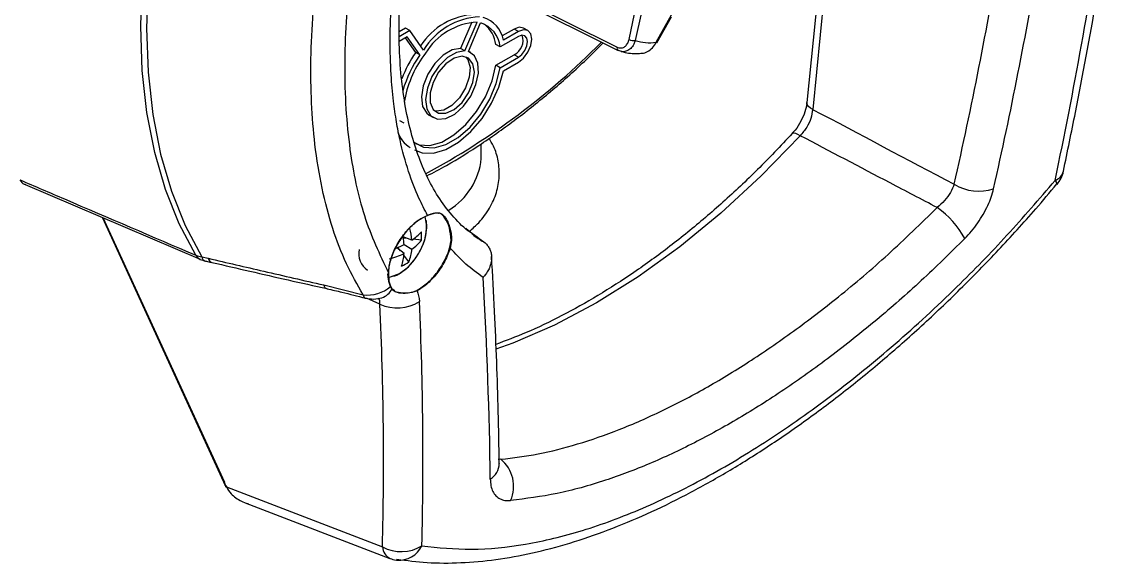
# Model space of a CAD drawing. Extents: x 6 to 134, y 3 to 97.
# Drawn here: x 102.151 to 105.786, y 3.8 to 5.605 of the extents above; entities that cross this region are included whole.
import ezdxf

# ---------------------------------------------------------------- set-up
doc = ezdxf.new("R2010")
doc.units = 0
doc.header["$MEASUREMENT"] = 0
doc.layers.add('OBJECT', color=7, linetype='CONTINUOUS')

msp = doc.modelspace()

# ---------------------------------------------------------------- linework, layer by layer
at = {"layer": 'OBJECT'}
for p, q in [((104.8451, 6.1238), (104.7661, 5.3354)), ((104.8643, 6.1012), (104.7853, 5.3127)), ((103.8008, 5.6863), (104.1339, 5.5201)), ((103.8011, 5.677), (104.1374, 5.5092)), ((104.2147, 5.6364), (104.1943, 5.5425)), ((103.65, 5.6035), (103.6125, 5.516)), ((103.6266, 5.5078), (103.6675, 5.6032)), ((103.6385, 5.5057), (103.6793, 5.601)), ((104.1735, 5.5461), (104.1919, 5.6307)), ((104.2641, 5.5363), (104.3155, 5.6274)), ((104.2665, 5.535), (104.3151, 5.6211)), ((103.429, 5.5835), (103.4077, 5.5712)), ((103.4432, 5.5753), (103.4077, 5.5548)), ((103.4432, 5.5753), (103.429, 5.5835)), ((103.4887, 5.5105), (103.4432, 5.5753)), ((103.791, 5.5805), (103.751, 5.5575)), ((103.8051, 5.5724), (103.7553, 5.5436)), ((103.8051, 5.5724), (103.791, 5.5805)), ((103.8364, 5.5755), (103.8222, 5.5836)), ((103.435, 5.5543), (103.4084, 5.5389)), ((103.4629, 5.5026), (103.429, 5.5508)), ((103.4771, 5.4944), (103.435, 5.5543)), ((103.744, 5.5207), (103.7298, 5.5289)), ((103.8051, 5.556), (103.744, 5.5207)), ((103.4771, 5.4944), (103.4629, 5.5026)), ((103.4961, 5.5001), (103.4899, 5.4925)), ((103.4961, 5.5001), (103.4958, 5.5004)), ((103.6266, 5.5078), (103.6125, 5.516)), ((103.6466, 5.502), (103.6388, 5.5065)), ((103.7298, 5.4595), (103.791, 5.4948)), ((103.8051, 5.4866), (103.791, 5.4948)), ((104.1384, 5.5088), (104.1374, 5.5092)), ((103.744, 5.4513), (103.7298, 5.4595)), ((103.744, 5.4513), (103.8051, 5.4866)), ((103.7553, 5.4415), (103.8051, 5.4703)), ((103.4243, 5.2668), (103.4102, 5.275)), ((103.5075, 5.2937), (103.5217, 5.2855)), ((104.7173, 5.2323), (104.7171, 5.2321)), ((103.6815, 5.1488), (103.6815, 5.198)), ((102.1624, 5.0623), (102.7455, 4.8128)), ((102.4181, 4.9529), (102.8225, 4.0708)), ((102.421, 4.9517), (102.8255, 4.0695)), ((103.5382, 4.967), (103.5383, 4.967)), ((103.5393, 4.9679), (103.5393, 4.9679)), ((103.45, 4.8767), (103.4213, 4.8875)), ((103.4357, 4.8821), (103.4218, 4.8837)), ((103.4819, 4.8766), (103.4545, 4.8799)), ((103.5765, 4.8506), (103.5806, 4.8751)), ((103.5821, 4.8751), (103.5779, 4.8503)), ((103.5806, 4.8755), (103.5806, 4.8751)), ((103.5821, 4.8751), (103.5821, 4.8755)), ((103.4241, 4.8318), (103.4004, 4.8513)), ((103.4123, 4.8415), (103.4039, 4.8527)), ((103.4241, 4.8617), (103.45, 4.8468)), ((103.5735, 4.8414), (103.5737, 4.842)), ((103.5737, 4.842), (103.5765, 4.8506)), ((103.5749, 4.841), (103.5751, 4.8416)), ((103.5779, 4.8503), (103.5751, 4.8416)), ((103.6896, 4.871), (103.6938, 4.8676)), ((102.7502, 4.8212), (102.772, 4.8161)), ((103.4401, 4.8042), (103.4236, 4.8263)), ((103.3735, 4.7399), (103.3697, 4.7636)), ((103.3719, 4.7691), (103.3735, 4.7399)), ((103.1564, 4.7272), (103.2879, 4.6946)), ((103.3734, 4.7388), (103.3735, 4.7385)), ((103.379, 4.7224), (103.3735, 4.7385)), ((103.3736, 4.7397), (103.3791, 4.7237)), ((103.3739, 4.7393), (103.3738, 4.7396)), ((103.3837, 4.7141), (103.379, 4.7224)), ((103.3791, 4.7237), (103.3837, 4.7155)), ((103.3837, 4.7155), (103.3932, 4.7088)), ((103.3439, 4.6634), (103.2991, 4.6828)), ((103.3501, 4.6848), (103.3499, 4.6848)), ((103.7463, 4.1461), (103.738, 4.1453)), ((102.8276, 4.0593), (102.8277, 4.0592)), ((102.8279, 4.0593), (102.8297, 4.055)), ((102.8307, 4.0578), (102.8325, 4.0539)), ((102.8325, 4.0539), (103.3522, 3.8539)), ((102.8951, 4.0013), (103.3773, 3.8159)), ((103.4004, 3.8098), (103.3974, 3.8102))]:
    msp.add_line(p, q, dxfattribs=at)
at = {"layer": 'OBJECT', "flags": 128}
for points in [[(102.731, 4.8263), (102.6755, 4.9307), (102.6296, 5.0453), (102.5936, 5.1694), (102.5677, 5.3022), (102.5522, 5.4428), (102.5469, 5.5904), (102.5522, 5.744), (102.5677, 5.9027), (102.5936, 6.0653), (102.6296, 6.231), (102.6755, 6.3986), (102.731, 6.567)], [(102.7502, 6.5578), (102.6948, 6.3898), (102.649, 6.2226), (102.6131, 6.0573), (102.5873, 5.895), (102.5718, 5.7367), (102.5666, 5.5835), (102.5718, 5.4363), (102.5873, 5.2959), (102.6131, 5.1635), (102.649, 5.0397), (102.6948, 4.9253), (102.7502, 4.8212)], [(103.8222, 5.5836), (103.8079, 5.5864), (103.791, 5.5805)], [(103.8051, 5.4703), (103.822, 5.4839), (103.8364, 5.5033), (103.8459, 5.5254), (103.8493, 5.5468), (103.8459, 5.5644), (103.8364, 5.5755), (103.822, 5.5782), (103.8051, 5.5724)], [(103.8051, 5.4866), (103.8166, 5.4959), (103.8264, 5.5091), (103.8329, 5.5241), (103.8352, 5.5387), (103.8329, 5.5506), (103.8264, 5.5581), (103.8166, 5.56), (103.8051, 5.556)], [(103.6125, 5.516), (103.5842, 5.5109), (103.5543, 5.4933), (103.5262, 5.4653), (103.5031, 5.43), (103.4876, 5.3914), (103.4817, 5.3541), (103.4858, 5.3223), (103.4996, 5.2996), (103.5075, 5.2937)], [(103.6266, 5.5078), (103.5983, 5.5027), (103.5684, 5.4851), (103.5403, 5.4571), (103.5172, 5.4218), (103.5018, 5.3833), (103.4958, 5.346), (103.4999, 5.3141), (103.5137, 5.2914), (103.5356, 5.2805), (103.563, 5.2825), (103.5929, 5.2972), (103.6217, 5.3231), (103.6462, 5.357), (103.6637, 5.3951), (103.672, 5.4331), (103.6702, 5.4666), (103.6586, 5.4917), (103.6385, 5.5057)], [(103.6584, 5.4366), (103.6534, 5.4647), (103.639, 5.4832), (103.6172, 5.4896), (103.591, 5.4831), (103.5638, 5.4645), (103.5394, 5.4364), (103.521, 5.4025), (103.5112, 5.3674), (103.5112, 5.3359), (103.521, 5.3122), (103.5394, 5.2995), (103.5638, 5.2996), (103.591, 5.3124), (103.6172, 5.3361), (103.639, 5.3677), (103.6534, 5.4028), (103.6584, 5.4366)], [(103.4623, 5.199), (103.4743, 5.1949), (103.51, 5.1927), (103.5496, 5.2038), (103.5904, 5.2274), (103.63, 5.262), (103.6658, 5.3054), (103.6955, 5.3549), (103.7173, 5.4074), (103.7298, 5.4595)], [(103.6291, 5.488), (103.6365, 5.4785), (103.6439, 5.4525), (103.6414, 5.4197), (103.6293, 5.3845), (103.6091, 5.3516), (103.5836, 5.3255), (103.5564, 5.3098), (103.5309, 5.3065), (103.5251, 5.3077)], [(103.4555, 5.2046), (103.4587, 5.2019), (103.4884, 5.1867), (103.5242, 5.1846), (103.5637, 5.1957), (103.6046, 5.2192), (103.6441, 5.2538), (103.6799, 5.2972), (103.7096, 5.3467), (103.7315, 5.3992), (103.744, 5.4513)], [(103.4592, 5.1773), (103.4845, 5.1676), (103.522, 5.1668), (103.563, 5.1789), (103.6053, 5.2033), (103.6463, 5.2386), (103.6838, 5.2827), (103.7156, 5.3332), (103.7399, 5.3872), (103.7553, 5.4415)], [(104.7853, 5.3127), (104.7777, 5.317), (104.7718, 5.3219), (104.7679, 5.3271), (104.7661, 5.3325), (104.7661, 5.3354)], [(104.7435, 5.2249), (104.6136, 5.0907), (104.4798, 4.9671), (104.3431, 4.8548), (104.2045, 4.7547), (104.065, 4.6674), (103.9254, 4.5936), (103.7868, 4.5337), (103.7299, 4.5131)], [(104.7435, 5.2249), (104.7361, 5.2292), (104.7295, 5.2322), (104.7239, 5.2336), (104.7196, 5.2335), (104.7173, 5.2323)], [(105.5998, 5.0631), (105.5996, 5.0627), (105.5995, 5.0625)], [(103.538, 4.9671), (103.5382, 4.967), (103.5382, 4.967)], [(103.4088, 4.7654), (103.4384, 4.7882), (103.4613, 4.8149)], [(103.3707, 4.7531), (103.3793, 4.754), (103.4088, 4.7654)]]:
    msp.add_lwpolyline(points, dxfattribs=at)
at = {"layer": 'OBJECT'}
for centre, radius, start, end in [((103.6718, 5.4006), 0.2291, 92.6608, 147.2995), ((103.6866, 5.3897), 0.2319, 92.8051, 148.5995), ((103.679, 5.3891), 0.2144, 93.0744, 148.6983), ((103.6515, 5.5124), 0.0929, 5.1622, 72.5532), ((103.6601, 5.5262), 0.0968, 10.3787, 73.7927), ((103.627, 5.5158), 0.1036, 7.2628, 51.2922), ((102.3216, 7.2757), 2.4742, 298.3126, 315.2979), ((103.7661, 5.5434), 0.0546, 297.0842, 17.8443), ((104.1891, 5.5741), 0.032, 240.8731, 279.4197), ((104.2418, 5.6808), 0.1462, 251.0288, 278.7522), ((104.2727, 5.5502), 0.0164, 238.3139, 247.9501), ((103.8149, 5.2606), 0.4271, 145.4881, 158.8273), ((103.8193, 5.2577), 0.4161, 145.3233, 163.6665), ((103.7888, 5.275), 0.3696, 143.9664, 170.4749), ((104.143, 5.517), 0.00963, 161.2489, 234.3186), ((103.4949, 5.268), 0.0965, 197.9671, 238.8645), ((103.4523, 5.1728), 0.2304, 301.7686, 354.0221), ((105.5766, 5.1182), 0.0456, 290.8696, 344.8435), ((105.5228, 5.1267), 0.1, 320.0654, 348.1659), ((105.3386, 5.1946), 0.1548, 238.0817, 288.6043), ((105.5787, 5.0596), 0.0213, 9.2567, 48.3273), ((105.0246, 4.7364), 0.3045, 28.5789, 54.8319), ((103.3515, 4.9194), 0.1475, 333.2512, 14.0308), ((103.5021, 4.9593), 0.000539, 237.3801, 357.3287), ((103.5383, 4.9679), 0.000968, 265.2496, 356.4471), ((103.5384, 4.9679), 0.000968, 262.9283, 356.3832), ((103.208, 4.8573), 0.2428, 4.5917, 13.9529), ((103.1374, 4.8436), 0.2872, 3.6288, 8.346), ((103.3653, 5.0061), 0.1546, 303.2272, 318.9729), ((103.3713, 4.9629), 0.1404, 304.1266, 322.0436), ((103.3427, 4.8906), 0.14, 354.2678, 5.7322), ((103.3837, 4.8988), 0.1983, 343.1737, 353.2362), ((103.3839, 4.8988), 0.1982, 343.34, 353.1275), ((103.5814, 4.8772), 0.00186, 246.7184, 294.3016), ((103.5813, 4.8768), 0.00187, 246.1575, 293.9497), ((103.3429, 4.8329), 0.0698, 169.6236, 234.1326), ((103.294, 5.1246), 0.2933, 290.6742, 296.327), ((103.31, 4.8569), 0.1404, 337.9552, 355.8706), ((103.282, 4.9438), 0.2208, 324.2814, 335.724), ((103.5748, 4.8434), 0.00239, 236.9945, 271.0441), ((103.575, 4.844), 0.00237, 236.6648, 271.4265), ((103.5776, 4.8524), 0.00211, 236.9284, 276.158), ((102.7618, 4.9033), 0.0829, 248.1586, 261.9194), ((102.7578, 4.8401), 0.0301, 207.2257, 245.8572), ((102.7846, 4.9046), 0.1, 246.8652, 257.0564), ((102.7686, 4.8248), 0.0188, 191.1034, 250.2412), ((102.7903, 4.8197), 0.0186, 191.1313, 250.8663), ((103.3178, 5.0563), 0.2484, 283.1028, 295.3367), ((103.2696, 4.8405), 0.1547, 341.0252, 356.7698), ((103.3584, 4.9178), 0.14, 294.2647, 305.73), ((103.1732, 4.7311), 0.0173, 193.2089, 252.1445), ((103.3731, 4.7394), 0.000673, 296.2901, 56.6904), ((103.3731, 4.7392), 0.000743, 299.487, 9.9869), ((103.3031, 4.8079), 0.1143, 262.3621, 311.6005), ((103.3014, 4.6958), 0.0135, 185.0377, 243.7769), ((103.3327, 4.7386), 0.0566, 288.2634, 334.2919), ((103.3786, 4.7231), 0.000787, 301.3778, 52.9388), ((103.3831, 4.7148), 0.000907, 308.1576, 53.8879), ((103.4658, 4.708), 0.00147, 357.5775, 56.7473), ((103.3208, 4.7804), 0.1, 255.2673, 287.2039), ((103.4016, 4.7868), 0.1363, 244.9092, 302.7899), ((103.6732, 4.0561), 0.116, 335.8073, 50.8905), ((103.6773, 4.1341), 0.0639, 302.2085, 358.0484), ((102.825, 4.0725), 0.00302, 213.0908, 278.6009), ((102.8304, 4.0611), 0.00326, 214.4805, 275.6728), ((102.832, 4.0567), 0.00291, 216.9258, 280.9081), ((103.4144, 3.9693), 0.1312, 241.6897, 301.7), ((103.3973, 3.8561), 0.0451, 182.8127, 243.8363), ((103.4069, 3.8943), 0.0847, 265.6264, 334.4646), ((103.4133, 3.9089), 0.1, 248.9758, 260.8942)]:
    msp.add_arc(centre, radius, start, end, dxfattribs=at)
for centre, major_axis, ratio, start_param, end_param in [((95.1069, 14.9486), (-5.5041, 16.751), 0.560269, 3.912021, 3.97647), ((91.8206, 13.0514), (-8.654, 14.9534), 0.719689, 3.80204, 3.85683), ((91.8816, 13.0867), (-8.7039, 15.04), 0.71887, 3.802047, 3.855916), ((134.492, -6.8139), (41.2178, -19.304), 0.050051, 3.931261, 3.947615), ((103.2646, 5.8978), (8.2617, -6.2923), 0.05409, 4.797748, 4.804987), ((92.8325, 13.6356), (-8.6782, 15.0549), 0.435892, 3.803096, 3.856964), ((89.5461, 11.7186), (-11.7075, 13.0528), 0.561109, 3.677803, 3.742251), ((89.6072, 11.7737), (-11.7585, 13.1395), 0.561291, 3.678418, 3.742866), ((102.4689, 4.0865), (-0.3456, 0.3853), 0.561109, 4.179635, 4.206684)]:
    msp.add_ellipse(centre, major_axis=major_axis, ratio=ratio, start_param=start_param, end_param=end_param, dxfattribs=at)
for points, knots in [([(103.2879, 4.6946), (103.2686, 4.7282), (103.2299, 4.7957), (103.1846, 4.9151), (103.1492, 5.048), (103.1263, 5.1888), (103.1145, 5.3334), (103.1125, 5.4805), (103.1202, 5.636), (103.1424, 5.8434), (103.1819, 6.0558), (103.2363, 6.2681), (103.2707, 6.3762), (103.2879, 6.4304)], [0, 0, 0, 0, 0.088396, 0.177531, 0.26901, 0.361303, 0.442162, 0.523579, 0.606757, 0.690543, 0.843256, 0.921374, 1, 1, 1, 1]), ([(103.3719, 6.3417), (103.3441, 6.2433), (103.2879, 6.0442), (103.248, 5.7978), (103.2299, 5.6029), (103.2249, 5.4555), (103.2289, 5.3134), (103.2463, 5.1422), (103.286, 4.9498), (103.343, 4.8292), (103.3719, 4.7682)], [0, 0, 0, 0, 0.158308, 0.320393, 0.4075, 0.494607, 0.584228, 0.67385, 0.834938, 1, 1, 1, 1]), ([(103.6511, 4.8983), (103.6487, 4.8998), (103.6264, 4.9143), (103.5899, 4.9517), (103.5423, 5.0113), (103.5023, 5.0813), (103.4694, 5.16), (103.4433, 5.2473), (103.4239, 5.3429), (103.4114, 5.4468), (103.4062, 5.5577), (103.4085, 5.6741), (103.4184, 5.795), (103.4359, 5.92), (103.4606, 6.0491), (103.4936, 6.1819), (103.5203, 6.277), (103.538, 6.3274), (103.5398, 6.3328)], [0, 0, 0, 0, 0.008802, 0.084651, 0.158874, 0.230891, 0.301082, 0.36954, 0.438593, 0.508064, 0.577585, 0.6466, 0.714819, 0.782765, 0.851604, 0.921381, 0.991666, 1, 1, 1, 1]), ([(103.5026, 4.9592), (103.4928, 4.9781), (103.469, 5.0237), (103.4373, 5.1068), (103.4136, 5.1931), (103.3981, 5.2727), (103.3878, 5.3448), (103.3796, 5.4363), (103.3766, 5.5469), (103.3817, 5.6834), (103.3955, 5.8158), (103.4146, 5.9349), (103.4328, 6.0267), (103.4529, 6.1133), (103.4758, 6.2009), (103.4937, 6.2597), (103.5026, 6.2892)], [0, 0, 0, 0, 0.062169, 0.150354, 0.244924, 0.29535, 0.351758, 0.419932, 0.50785, 0.596524, 0.708699, 0.776564, 0.832035, 0.887658, 0.94375, 1, 1, 1, 1]), ([(105.6207, 5.1062), (105.6341, 5.1715), (105.673, 5.3607), (105.7294, 5.6647), (105.7681, 5.9069), (105.7863, 6.0209)], [0, 0, 0, 0, 0.2179818, 0.6321255, 1, 1, 1, 1]), ([(103.5, 5.0908), (103.5217, 5.1021), (103.5824, 5.1337), (103.6821, 5.197), (103.7982, 5.279), (103.9127, 5.3712), (104.0093, 5.4563), (104.0663, 5.5136), (104.087, 5.5344)], [0, 0, 0, 0, 0.1087, 0.303902, 0.499084, 0.694228, 0.889327, 1, 1, 1, 1]), ([(104.1339, 5.5201), (104.1375, 5.5188), (104.1446, 5.5163), (104.155, 5.5186), (104.1641, 5.5252), (104.1705, 5.535), (104.1726, 5.5429), (104.1735, 5.5461)], [0, 0, 0, 0, 0.2041742, 0.4081358, 0.6178978, 0.8408813, 1, 1, 1, 1]), ([(104.1943, 5.5425), (104.1928, 5.5382), (104.1893, 5.5279), (104.1799, 5.5152), (104.1671, 5.5066), (104.1527, 5.5037), (104.1432, 5.5071), (104.1384, 5.5088)], [0, 0, 0, 0, 0.156463, 0.377207, 0.586936, 0.792743, 1, 1, 1, 1]), ([(104.2165, 5.4999), (104.2166, 5.4999), (104.2226, 5.4992), (104.2355, 5.5048), (104.2525, 5.5169), (104.2602, 5.5298), (104.2641, 5.5363)], [0, 0, 0, 0, 0.004709, 0.328472, 0.666188, 1, 1, 1, 1]), ([(104.1479, 5.5061), (104.152, 5.5049), (104.1713, 5.4993), (104.1947, 5.498), (104.2138, 5.4999), (104.2165, 5.5001)], [0, 0, 0, 0, 0.187033, 0.885059, 1, 1, 1, 1]), ([(104.766, 5.3353), (104.7659, 5.3345), (104.7654, 5.3256), (104.7601, 5.3039), (104.7467, 5.2728), (104.7311, 5.2474), (104.7202, 5.2363), (104.7168, 5.2329)], [0, 0, 0, 0, 0.024556, 0.300832, 0.583587, 0.870906, 1, 1, 1, 1]), ([(104.7853, 5.3127), (104.7838, 5.3028), (104.7807, 5.283), (104.766, 5.2512), (104.7512, 5.2339), (104.7435, 5.2249)], [0, 0, 0, 0, 0.324144, 0.648, 1, 1, 1, 1]), ([(103.6422, 4.9069), (103.6528, 4.916), (103.6797, 4.9392), (103.7104, 4.9825), (103.7338, 5.0346), (103.7434, 5.0882), (103.7393, 5.1407), (103.727, 5.1839), (103.7123, 5.2077), (103.7071, 5.2162)], [0, 0, 0, 0, 0.110438, 0.280838, 0.446745, 0.606417, 0.761237, 0.914511, 1, 1, 1, 1]), ([(104.7171, 5.2321), (104.6976, 5.2112), (104.641, 5.1504), (104.5448, 5.0556), (104.4283, 4.9507), (104.3098, 4.8547), (104.1901, 4.7678), (104.0698, 4.6905), (103.9497, 4.6236), (103.8359, 4.5687), (103.7631, 4.5414), (103.7296, 4.5288)], [0, 0, 0, 0, 0.062749, 0.182221, 0.301666, 0.421058, 0.540395, 0.659678, 0.778911, 0.898111, 1, 1, 1, 1]), ([(105.2, 4.9853), (105.1478, 5.0127), (104.9956, 5.0924), (104.8435, 5.1724), (104.7435, 5.2249)], [0, 0, 0, 0, 0.3432801, 1, 1, 1, 1]), ([(102.1439, 5.0779), (102.1936, 5.0566), (102.3892, 4.9727), (102.585, 4.8888), (102.731, 4.8263)], [0, 0, 0, 0, 0.25403, 1, 1, 1, 1]), ([(102.1439, 5.0779), (102.1481, 5.0717), (102.1531, 5.0644), (102.1614, 5.0629), (102.1626, 5.0627)], [0, 0, 0, 0, 0.855643, 1, 1, 1, 1]), ([(103.4005, 3.8129), (103.4337, 3.8086), (103.5028, 3.7996), (103.6131, 3.7999), (103.73, 3.8104), (103.8512, 3.8323), (103.9758, 3.8651), (104.103, 3.9086), (104.2322, 3.9624), (104.3628, 4.026), (104.494, 4.0989), (104.6252, 4.1804), (104.7563, 4.2704), (104.8874, 4.3686), (105.0184, 4.4753), (105.1488, 4.5903), (105.2779, 4.713), (105.4048, 4.8433), (105.5122, 4.9604), (105.5752, 5.0362), (105.5985, 5.0641)], [0, 0, 0, 0, 0.052689, 0.109499, 0.166876, 0.224641, 0.28257, 0.340392, 0.397961, 0.455187, 0.51204, 0.568399, 0.624171, 0.680235, 0.736677, 0.793513, 0.85073, 0.908293, 0.966145, 1, 1, 1, 1]), ([(103.4834, 3.8577), (103.5378, 3.8519), (103.6467, 3.8401), (103.8269, 3.8591), (104.0174, 3.9043), (104.2181, 3.9789), (104.4258, 4.0802), (104.6372, 4.2065), (104.8498, 4.3567), (105.0604, 4.5276), (105.2556, 4.7077), (105.434, 4.8907), (105.5399, 5.0139), (105.5929, 5.0755)], [0, 0, 0, 0, 0.094108, 0.188508, 0.282606, 0.376776, 0.471253, 0.56542, 0.658464, 0.751806, 0.844857, 0.922428, 1, 1, 1, 1]), ([(105.2568, 5.0632), (105.2532, 5.0541), (105.246, 5.0359), (105.2255, 5.0081), (105.2085, 4.9929), (105.2, 4.9853)], [0, 0, 0, 0, 0.333729, 0.667104, 1, 1, 1, 1]), ([(105.292, 4.882), (105.2996, 4.8901), (105.3149, 4.9064), (105.3356, 4.9338), (105.3541, 4.9628), (105.369, 4.9918), (105.3809, 5.0207), (105.3856, 5.0387), (105.388, 5.0479)], [0, 0, 0, 0, 0.16656, 0.337956, 0.504513, 0.675897, 0.835803, 1, 1, 1, 1]), ([(103.7463, 4.1461), (103.7875, 4.1512), (103.8702, 4.1614), (104.0025, 4.1953), (104.1407, 4.2432), (104.2829, 4.3056), (104.4271, 4.3811), (104.5729, 4.4693), (104.7214, 4.5711), (104.8769, 4.6905), (105.0378, 4.8271), (105.1458, 4.9324), (105.2, 4.9853)], [0, 0, 0, 0, 0.095577, 0.191815, 0.290141, 0.38919, 0.484768, 0.581013, 0.679359, 0.77843, 0.888705, 1, 1, 1, 1]), ([(103.3719, 4.7682), (103.3737, 4.7824), (103.3773, 4.8107), (103.3972, 4.8574), (103.4255, 4.9005), (103.46, 4.9357), (103.4867, 4.9528), (103.5005, 4.9584), (103.5026, 4.9592)], [0, 0, 0, 0, 0.19324, 0.386487, 0.579566, 0.772391, 0.965024, 1, 1, 1, 1]), ([(103.5018, 4.9588), (103.4899, 4.953), (103.4661, 4.9413), (103.4311, 4.9074), (103.4016, 4.8659), (103.3806, 4.8202), (103.373, 4.7876), (103.372, 4.7716), (103.3719, 4.7691)], [0, 0, 0, 0, 0.192566, 0.385131, 0.577738, 0.770507, 0.963514, 1, 1, 1, 1]), ([(103.538, 4.9671), (103.5308, 4.9667), (103.521, 4.9662), (103.5059, 4.9604), (103.5018, 4.9588)], [0, 0, 0, 0, 0.728741, 1, 1, 1, 1]), ([(103.5026, 4.9592), (103.5081, 4.9613), (103.5192, 4.9655), (103.5306, 4.9683), (103.5368, 4.968), (103.5393, 4.9679)], [0, 0, 0, 0, 0.3612598, 0.7378287, 1, 1, 1, 1]), ([(103.5806, 4.8755), (103.5795, 4.8903), (103.5773, 4.9199), (103.5608, 4.9522), (103.5483, 4.9646), (103.5403, 4.9665), (103.538, 4.9671)], [0, 0, 0, 0, 0.306652, 0.614034, 0.892132, 1, 1, 1, 1]), ([(103.5393, 4.9679), (103.5425, 4.9671), (103.549, 4.9654), (103.5575, 4.9576), (103.5658, 4.9456), (103.5729, 4.9305), (103.5784, 4.9133), (103.582, 4.8951), (103.5821, 4.882), (103.5821, 4.8755)], [0, 0, 0, 0, 0.152268, 0.309201, 0.454216, 0.604716, 0.734315, 0.866596, 1, 1, 1, 1]), ([(103.4077, 4.7645), (103.413, 4.7679), (103.4283, 4.7776), (103.452, 4.8009), (103.4756, 4.8349), (103.4922, 4.8725), (103.5012, 4.9099), (103.4993, 4.9315), (103.4984, 4.942)], [0, 0, 0, 0, 0.0971, 0.280145, 0.462936, 0.645786, 0.829653, 1, 1, 1, 1]), ([(103.6504, 4.8981), (103.6512, 4.8974), (103.6632, 4.8865), (103.6769, 4.8785), (103.6896, 4.871)], [0, 0, 0, 0, 0.065664, 1, 1, 1, 1]), ([(105.292, 4.882), (105.2438, 4.8345), (105.1474, 4.7396), (104.9974, 4.6083), (104.8444, 4.4864), (104.6908, 4.3768), (104.5392, 4.2809), (104.3892, 4.1982), (104.2405, 4.1288), (104.0874, 4.0712), (103.9318, 4.0276), (103.8301, 4.0149), (103.779, 4.0086)], [0, 0, 0, 0, 0.095398, 0.1907956, 0.2889546, 0.3871132, 0.4825164, 0.5779195, 0.6761072, 0.7742954, 0.8866036, 1, 1, 1, 1]), ([(103.4666, 4.7092), (103.4786, 4.7168), (103.5026, 4.732), (103.5361, 4.7694), (103.5602, 4.8076), (103.5698, 4.832), (103.5735, 4.8414)], [0, 0, 0, 0, 0.275405, 0.550801, 0.826443, 1, 1, 1, 1]), ([(103.5749, 4.841), (103.5685, 4.8258), (103.5558, 4.7954), (103.5251, 4.7535), (103.4942, 4.7239), (103.4748, 4.7124), (103.4673, 4.7079)], [0, 0, 0, 0, 0.276322, 0.552658, 0.828641, 1, 1, 1, 1]), ([(103.6874, 4.7525), (103.6678, 4.7666), (103.6286, 4.795), (103.5948, 4.8318), (103.5779, 4.8503)], [0, 0, 0, 0, 0.498582, 1, 1, 1, 1]), ([(103.6938, 4.8676), (103.6969, 4.8645), (103.7033, 4.8582), (103.71, 4.8467), (103.7144, 4.8341), (103.7162, 4.8207), (103.7154, 4.8065), (103.7119, 4.7921), (103.7058, 4.7775), (103.6976, 4.7643), (103.6909, 4.7562), (103.6875, 4.7526), (103.6874, 4.7525)], [0, 0, 0, 0, 0.107947, 0.219112, 0.327034, 0.437926, 0.548974, 0.662956, 0.779436, 0.899054, 0.996513, 1, 1, 1, 1]), ([(102.7622, 4.8071), (102.7673, 4.806), (102.7746, 4.8043), (102.7819, 4.8026), (102.7841, 4.8021)], [0, 0, 0, 0, 0.699987, 1, 1, 1, 1]), ([(102.772, 4.8161), (102.8335, 4.8018), (102.9615, 4.772), (103.0897, 4.7425), (103.1564, 4.7272)], [0, 0, 0, 0, 0.480478, 1, 1, 1, 1]), ([(102.7842, 4.8024), (102.8687, 4.7828), (102.9962, 4.7532), (103.1246, 4.7247), (103.168, 4.715)], [0, 0, 0, 0, 0.661852, 1, 1, 1, 1]), ([(103.7413, 4.132), (103.7403, 4.1894), (103.7374, 4.3564), (103.729, 4.5864), (103.7191, 4.7611), (103.7156, 4.8223)], [0, 0, 0, 0, 0.25383, 0.73855, 1, 1, 1, 1]), ([(103.3734, 4.7388), (103.3727, 4.7433), (103.3713, 4.7523), (103.3717, 4.7629), (103.3719, 4.7682)], [0, 0, 0, 0, 0.4953429, 1, 1, 1, 1]), ([(103.3872, 4.7564), (103.3913, 4.7574), (103.3982, 4.7591), (103.405, 4.763), (103.4077, 4.7645)], [0, 0, 0, 0, 0.606777, 1, 1, 1, 1]), ([(103.1678, 4.7145), (103.1843, 4.7108), (103.2265, 4.7014), (103.2694, 4.6902), (103.2955, 4.6833)], [0, 0, 0, 0, 0.390046, 1, 1, 1, 1]), ([(103.4673, 4.7079), (103.4539, 4.7038), (103.431, 4.6966), (103.4004, 4.7014), (103.3892, 4.7062), (103.3851, 4.7121), (103.3837, 4.7141)], [0, 0, 0, 0, 0.3569306, 0.612992, 0.8701697, 1, 1, 1, 1]), ([(103.4, 4.7041), (103.408, 4.7025), (103.4251, 4.6991), (103.4518, 4.702), (103.4646, 4.7082), (103.4666, 4.7092)], [0, 0, 0, 0, 0.42222, 0.906903, 1, 1, 1, 1]), ([(103.4673, 4.7079), (103.4673, 4.7078), (103.4721, 4.6979), (103.4738, 4.685), (103.4754, 4.6722)], [0, 0, 0, 0, 0.008018, 1, 1, 1, 1]), ([(103.3439, 4.6634), (103.3438, 4.6684), (103.3437, 4.6765), (103.3388, 4.6811), (103.337, 4.6828)], [0, 0, 0, 0, 0.6268974, 1, 1, 1, 1]), ([(103.7413, 4.1297), (103.7414, 4.1295), (103.7418, 4.1284), (103.7416, 4.1308), (103.7414, 4.133)], [0, 0, 0, 0, 0.09158, 1, 1, 1, 1]), ([(103.7114, 4.08), (103.7119, 4.0724), (103.7129, 4.0571), (103.7194, 4.0386), (103.7296, 4.0238), (103.7431, 4.0138), (103.7596, 4.0082), (103.7725, 4.0084), (103.779, 4.0086)], [0, 0, 0, 0, 0.166073, 0.33698, 0.503046, 0.673897, 0.834779, 1, 1, 1, 1]), ([(102.8225, 4.0708), (102.8229, 4.0699), (102.8247, 4.066), (102.8263, 4.0622), (102.8276, 4.0593)], [0, 0, 0, 0, 0.250041, 1, 1, 1, 1]), ([(102.8325, 4.0539), (102.8373, 4.046), (102.8495, 4.0263), (102.8762, 4.0088), (102.8971, 4.0002), (102.9054, 3.9976), (102.9066, 3.9972), (102.9067, 3.9972)], [0, 0, 0, 0, 0.291275, 0.731777, 0.961023, 0.995992, 1, 1, 1, 1])]:
    msp.add_open_spline(points, degree=3, knots=knots, dxfattribs=at)

doc.saveas('drawing.dxf')
